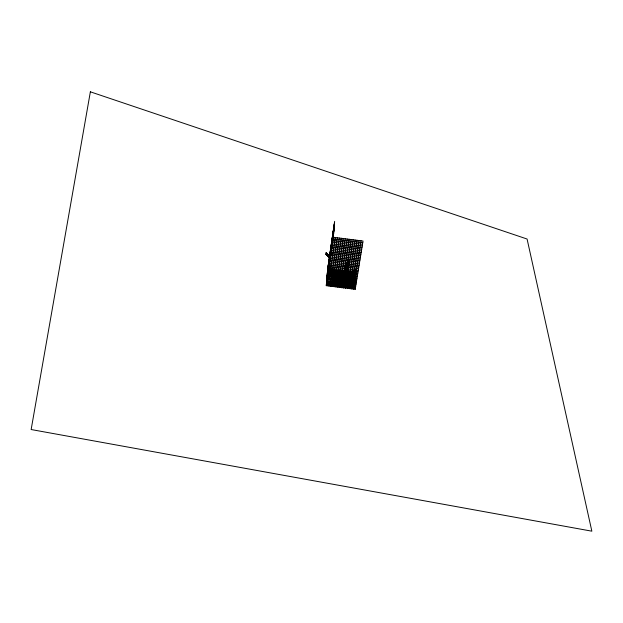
<?xml version="1.0" encoding="UTF-8"?>
<svg xmlns="http://www.w3.org/2000/svg" width="623" height="623" viewBox="0 0 623 623"><rect width="100%" height="100%" fill="white"/><g stroke="black" fill="none" stroke-linecap="round" stroke-linejoin="round"><path stroke-width="0.93" d="M342.666 275.062L342.595 276.09A1.924 1.098 8.9 0 1 344.433 277.422L344.223 280.724L349.978 281.456A1.939 1.106 9.1 0 1 351.831 282.803C350.897 290.474 352.797 276.916 352.345 282.538M354.534 281.199L354.658 278.761M354.752 277.033L354.822 275.654A3.878 2.196 9.1 0 0 351.099 272.967L349.176 272.726A1.939 1.596 3.5 0 1 347.509 270.912L347.899 268.778L347.502 268.731L347.766 269.666M362.773 242.682L333.126 238.928L334.644 221.36L327.659 269.222L326.281 285.661L355.188 289.321L356.021 272.812L354.129 272.57A0.989 0.545 -54.2 0 0 353.591 273.186M354.199 271.83C351.769 272.399 355.32 274.276 355.39 272.531M353.436 285.723L353.264 289.08L361.06 240.782M353.615 282.398L353.553 283.504L355.468 283.745M354.074 273.653L354.129 272.57M354.51 278.761L354.246 281.16C356.154 278.722 351.831 277.998 352.891 280.989L353.521 277.897M353.646 273.224L352.836 276.511L353.654 270.67L355.585 270.912L354.767 276.76L355.585 270.912L354.845 269.751L353.654 270.67L351.839 283.154L352.314 282.865M354.277 282.78L354.339 281.331L354.183 281.861M351.699 282.157L352.057 275.584M352.018 282.344L351.964 283.457L353.887 283.699L354.074 282.523M352.602 280.957L352.898 275.413A1.939 1.098 9.1 0 0 351.037 274.065L349.114 273.824A1.939 1.596 3.5 0 1 347.439 272.002L348.748 262.984L348 261.816L346.824 262.742L345.586 270.662A1.939 1.596 3.9 0 1 343.421 272.002L341.443 271.721M350.819 275.023L350.788 275.639A1.939 1.098 9.1 0 1 352.641 276.986L352.883 277.017M349.76 282.468L349.41 288.589L357.104 240.276M349.853 280.809L350.165 275.343L348.265 275.101L347.938 280.568M350.344 272.095L350.282 273.17L348.389 272.936M343.008 275.047A3.855 2.188 8.9 0 1 346.341 277.663L346.209 279.867L350.04 280.35L349.729 283.021A1.931 1.106 9.2 0 1 351.582 284.368M348.249 266.161L348.187 267.251L346.217 266.987L346.326 265.92M348.374 265.811L348.498 264.573M347.813 282.78L347.478 288.348L355.126 240.026M345.897 282.538L345.555 288.099L353.148 239.777M348 267.75L347.875 268.965M347.899 268.793L346.014 268.599L346.084 267.501M346.505 265.421L346.575 264.331M330.424 272.562L339.434 273.707A1.939 1.098 8.8 0 1 341.435 272.851L343.351 273.092A1.939 1.596 3.9 0 0 345.516 271.76L346.824 262.742L348.748 262.984M344.402 275.709L344.464 274.618M341.108 287.219C340.82 282.585 341.848 291.159 341.178 286.097M341.295 287.405L341.396 286.128M342.393 277.033L342.354 277.648A1.924 1.098 8.9 0 1 344.192 278.987L344.433 277.422L346.341 277.663L346.1 279.229L351.824 279.953M343.25 272.477L343.359 271.963M343.382 272.119L343.444 271.729L341.466 271.877M340.454 277.406L339.769 287.367L347.213 239.03M340.088 284.68L340.158 286.3L340.088 284.68L341.801 286.339L343.701 286.736M340.236 280.537L340.532 278.201M340.407 279.447L341.108 275.716M340.625 278.037L341.373 273.995L340.337 279.914M340.991 273.894L340.882 275.265L340.719 274.447M340.54 286.666C340.508 283.839 340.15 286.611 341.131 287.063M341.054 275.21L341.233 273.653M341.42 273.676L341.03 276.643M340.726 286.853L340.633 285.389M340.913 287.032L340.828 285.575M335.034 277.476A1.939 1.589 4.3 0 1 337.191 276.145L339.114 276.386L339.434 273.707L339.192 275.28M338.85 272.819L339.005 270.655M337.113 270.421L336.879 273.661L334.979 273.419L335.221 270.18M334.598 278.512L333.99 286.635L341.279 238.274M332.409 281.946L332.067 286.393L339.301 238.025M333.328 269.938L333.079 273.178L331.187 272.936L331.444 269.697M333.165 276.324L332.877 278.808L333.11 277.235A1.939 1.589 4.7 0 0 331.42 275.413L329.497 275.171M330.72 272.827L330.829 271.558M330.906 273.038L331.015 271.76M331.093 273.24L331.202 271.963M331.28 273.442L331.389 272.165M331.241 274.899L330.135 286.152L337.331 237.776M331.467 273.645L331.584 272.368M331.654 273.847L331.771 272.57M328.57 281.456L328.212 285.902L335.353 237.527M329.466 270.538L329.551 269.463M332.277 237.581L330.727 255.313L360.117 259.028M329.388 275.413L329.037 278.317L330.758 266.153L329.98 264.985L328.827 265.904L330.758 266.153L329.894 272.01M332.511 235.977L331.202 252.058L360.647 255.78M329.762 270.873L329.66 271.612L328.313 271.441M332.744 234.365L331.444 250.423L360.912 254.153M332.986 232.745L331.685 248.795L361.176 252.525M333.219 231.125L331.927 247.152L361.441 250.89M333.461 229.505L332.168 245.517L361.706 249.255M330.151 272.22L330.268 270.95M333.694 227.886L332.402 243.873L361.971 247.611M333.928 226.258L332.643 242.23L362.236 245.968M330.338 272.422L330.455 271.153M334.169 224.623L332.884 240.579L362.508 244.325M330.525 272.625L330.642 271.355M328.796 261.411L327.441 277.772L356.473 281.448M329.03 259.846L327.667 276.184L356.73 279.859M329.209 257.439L329.357 256.006L328.422 255.889L328.539 255.119L327.605 255.002L327.714 254.231L326.787 254.114L326.896 253.335L326.024 252.837L326.483 252.891L326.288 254.706L327.215 254.823L327.106 255.601L328.041 255.718L327.924 256.489L328.858 256.606L328.749 257.377L329.209 257.439L328.337 256.933L328.485 255.508M329.489 256.692L327.9 274.595L356.987 278.279M328.243 271.916L329.715 255.119M329.949 253.538L328.601 269.814L357.766 273.497M330.182 251.957L328.843 268.209L358.023 271.901M330.408 250.368L329.076 266.605L358.28 270.304M330.875 247.191L329.31 265.001L358.544 268.7M331.109 245.594L329.777 261.785L359.066 265.491M331.343 243.998L330.019 260.165L359.331 263.879M331.576 242.402L330.252 258.553L359.588 262.267M331.81 240.797L330.494 256.933L359.853 260.648M327.924 256.489L328.126 254.675L326.374 253.67L326.483 252.891M327.986 256.108L328.126 254.675M328.337 256.933L328.539 255.119M327.885 267.664L326.514 284.088L355.445 287.748M328.749 257.377L328.944 255.562L328.017 255.446M328.344 264.541L326.74 282.515L355.702 286.175M328.57 262.976L327.207 279.353L356.216 283.029M328.446 256.162L326.693 255.157L326.787 254.114M326.748 254.768L326.896 253.335M327.106 255.601L327.309 253.787M327.519 256.045L327.714 254.231M326.693 255.157L326.81 254.379L325.876 254.262L326.024 252.837M348.148 267.212L347.626 268.038L348.631 264.02M348.389 265.663L346.443 265.554M348.646 264.035L348 261.816L346.692 263.957M346.707 263.825L346.988 264.456M346.357 268.599L345.843 269.424M346.847 265.468L346.333 266.255M348.257 264.02L348.514 264.907M347.097 263.841L346.583 264.666M354.417 279.384L354.199 281.02M348.639 264.09L348.234 264.152M347.984 265.748L348.265 266.496M346.193 267.166L346.606 267.002L346.1 267.625M325.876 254.262L326.397 253.935L326.288 254.706M328.944 255.562L328.835 256.333L329.357 256.006M327.48 271.379L334.567 222.403M327.301 273.544L334.395 224.49M327.114 275.724L334.224 226.593M326.935 277.913L334.06 228.711M326.748 280.109L333.889 230.837M333.718 232.971L326.561 282.32L355.359 285.965M333.546 235.12L326.374 284.547L355.25 288.2M326.281 285.661L333.375 237.277L363.038 241.031L355.188 289.321M330.221 267.867L329.98 271.846M330.509 267.906C331.054 268.902 327.355 268.038 328.866 267.695M334.325 282.188L335.112 276.371M343.257 238.523L335.922 286.884L336.716 275.833L338.624 276.075M338.78 275.607L337.845 287.125L345.235 238.78M340.999 271.994L341.155 271.021L342.307 270.117L343.055 271.262L342.954 272.539M340.929 274.284L341.077 273.653M341.388 272.547L341.521 271.48L340.228 280.7M340.594 279.47L334.574 278.878M341.326 274.307L340.36 279.299M342.962 271.846L343.055 271.262L341.155 271.021L341.077 272.103L342.307 270.117L342.759 271.605M342.72 275.304L342.354 277.648L344.262 277.889L343.623 287.857L351.17 239.528M343.164 272.718L343.398 271.846L341.482 271.605M342.136 280.95L343.039 274.47M349.192 239.279L341.7 287.616L342.214 279.844L344.122 280.085M343.982 282.289L344.223 280.724M346.583 267.22L346.092 267.843M350.975 273.754L351.099 272.967L350.788 275.639L341.108 274.439M353.179 275.615L353.693 272.29M359.082 240.525L351.333 288.831L351.637 283.263L334.403 281.082M354.471 276.721L355.04 272.461M328.882 267.532L329.256 267.103M330.969 253.686L360.382 257.408M329.544 263.397L358.801 267.096M346.077 269.113L345.765 270.18L347.689 270.421L347.759 269.331L347.276 269.268M327.659 269.222L340.89 270.896L340.82 271.978L327.566 270.296M342.782 271.137L344.675 271.379L344.605 272.453L342.712 272.212M348.459 271.854L352.236 272.329L352.174 273.411L355.967 273.894M328.126 270.662L330.058 270.912L329.964 272.017L328.041 271.76M328.119 270.834L330.042 271.075M328.368 271.021L329.731 271.137M328.36 271.13L329.707 271.301M328.352 271.176L329.684 271.457M328.329 271.332L357.501 275.093M331.272 271.854L336.957 272.578M352.898 275.413L354.822 275.654M342.572 274.377L346.365 274.86L346.1 279.229A3.847 2.196 8.9 0 0 346.061 278.824M339.979 274.159L341.887 274.4M328.134 272.999L357.244 276.69M329.731 273.598L339.356 274.805M342.502 275.467L352.003 276.674M346.232 277.04L351.94 277.765M340.75 276.791L340.431 278.831M334.738 276.69L341.404 277.531M346.162 278.131L351.878 278.855M327.301 275.872L334.006 276.721M352.953 279.875L353.171 276.674L354.362 275.763L355.048 278.029L354.362 275.763L353.109 277.788L353.171 276.674L355.102 276.916L354.3 280.046M333.578 277.648L332.744 277.539A1.924 1.098 8.5 0 0 332.48 276.9M334.652 277.78L340.742 278.528M342.284 278.746L344.784 279.065M353.732 280.194L355.64 280.436M332.962 277.702L333.562 277.78M327.114 278.076L334.792 279.049L334.964 276.846L334.489 279.976L344.052 281.191M353.514 283.013C354.285 282.943 353.724 284.945 353.482 284.968M326.974 280.934L355.959 284.602M326.654 281.214L352.898 284.54M355.414 284.859L353.498 284.61L353.747 283.044A3.87 2.212 9.1 0 0 353.708 282.64M326.468 283.434L355.305 287.086M343.655 287.701L341.723 287.452L340.018 285.801M329.824 267.835A0.989 0.6 67.1 0 1 330.221 268.614M328.749 268.427A0.989 0.561 -53.9 0 1 329.326 267.773M337.51 273.466A3.878 2.196 8.8 0 1 341.505 271.76M339.208 275.187A1.939 1.098 8.8 0 1 341.194 274.432M350.04 280.35A3.87 2.212 9.1 0 1 352.968 281.541M351.863 282.538A3.87 2.212 9.2 0 1 352.174 282.717M354.658 272.601A0.989 0.615 66.5 0 1 355.063 273.372M328.952 276.394L328.827 277.29L328.952 276.394M90.366 91.822L31.15 429.535L591.85 531.178L527.081 239.022L90.366 91.822M329.98 264.985L328.734 267.002L330.665 267.244L329.98 264.985M354.845 269.751L353.599 271.768L355.531 272.01L354.845 269.751"/></g></svg>
